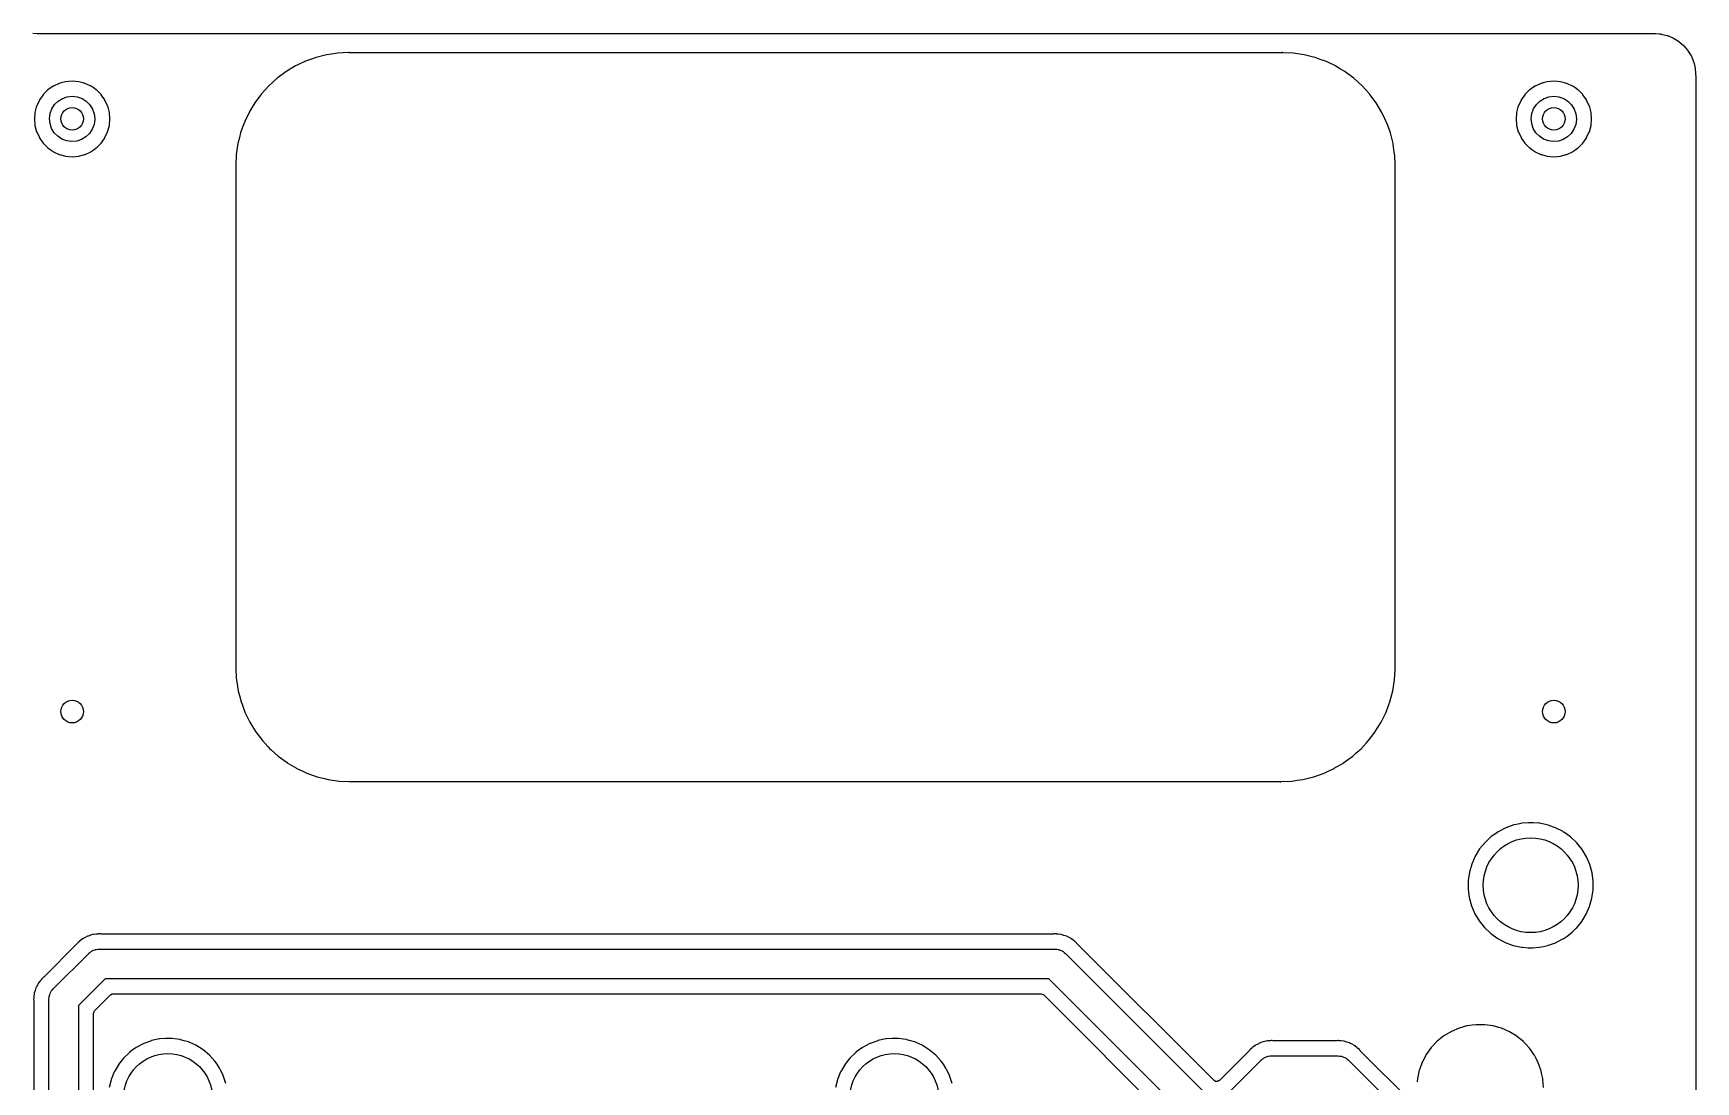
# Model space of a CAD drawing. Extents: x 3.43 to 6.79, y -5.81 to -1.74.
# Drawn here: x 4.585 to 6.794, y -3.135 to -1.742 of the extents above; entities that cross this region are included whole.
import ezdxf

# ---------------------------------------------------------------- set-up
doc = ezdxf.new("R2010")
doc.units = 0
doc.header["$MEASUREMENT"] = 0
doc.layers.add('BLACK', color=7, linetype='CONTINUOUS')

msp = doc.modelspace()

# ---------------------------------------------------------------- linework, layer by layer
at = {"layer": 'BLACK', "linetype": 'CONTINUOUS'}
for p, q in [((4.58494, -1.74218), (4.59077, -1.7423)), ((4.59077, -1.7423), (4.59145, -1.74239)), ((4.59145, -1.74239), (4.59179, -1.74243)), ((4.59179, -1.74243), (4.59213, -1.74251)), ((4.59213, -1.74251), (4.59249, -1.7425)), ((4.59249, -1.7425), (4.59457, -1.74242)), ((4.59249, -1.7425), (4.59249, -1.7425)), ((4.59457, -1.74242), (4.59476, -1.74242)), ((4.59476, -1.74242), (6.73719, -1.74242)), ((6.73719, -1.74242), (6.73795, -1.74248)), ((6.73795, -1.74248), (6.73853, -1.74257)), ((6.73853, -1.74257), (6.73853, -1.74257)), ((6.73853, -1.74257), (6.73888, -1.74262)), ((6.73888, -1.74262), (6.73944, -1.74255)), ((6.73944, -1.74255), (6.74047, -1.74252)), ((6.74047, -1.74252), (6.74571, -1.74294)), ((6.74571, -1.74294), (6.74734, -1.74306)), ((6.74734, -1.74306), (6.74811, -1.74319)), ((6.74811, -1.74319), (6.75574, -1.74502)), ((6.75574, -1.74502), (6.75648, -1.74526)), ((6.75648, -1.74526), (6.76373, -1.74826)), ((6.76373, -1.74826), (6.76442, -1.74861)), ((6.76442, -1.74861), (6.77111, -1.75271)), ((6.77111, -1.75271), (6.77174, -1.75317)), ((6.77174, -1.75317), (6.77771, -1.75827)), ((6.77771, -1.75827), (6.77826, -1.75882)), ((6.77826, -1.75882), (6.78336, -1.76478)), ((6.78336, -1.76478), (6.78381, -1.76541)), ((6.78381, -1.76541), (6.78791, -1.7721)), ((4.93382, -1.78566), (4.92118, -1.79323)), ((4.93703, -1.78414), (4.93382, -1.78566)), ((4.93799, -1.78369), (4.93703, -1.78414)), ((4.94714, -1.77935), (4.93799, -1.78369)), ((4.95773, -1.77557), (4.94714, -1.77935)), ((4.96091, -1.77443), (4.95773, -1.77557)), ((4.96102, -1.77439), (4.96091, -1.77443)), ((4.96091, -1.77443), (4.96091, -1.77443)), ((4.96114, -1.77436), (4.96102, -1.77439)), ((4.9752, -1.77084), (4.96114, -1.77436)), ((4.96114, -1.77436), (4.96114, -1.77436)), ((4.97532, -1.77081), (4.9752, -1.77084)), ((4.9752, -1.77084), (4.9752, -1.77084)), ((4.9899, -1.76864), (4.97532, -1.77081)), ((4.99002, -1.76864), (4.9899, -1.76864)), ((5.00411, -1.76795), (4.99002, -1.76864)), ((4.99002, -1.76864), (4.99002, -1.76864)), ((5.00424, -1.76793), (5.00411, -1.76795)), ((5.00443, -1.76792), (5.00424, -1.76793)), ((5.00424, -1.76793), (5.00424, -1.76793)), ((5.00462, -1.7679), (5.00443, -1.76792)), ((5.00481, -1.7679), (5.00462, -1.7679)), ((5.00488, -1.7679), (5.00481, -1.7679)), ((5.00481, -1.7679), (5.00481, -1.7679)), ((5.00512, -1.7679), (5.00488, -1.7679)), ((5.0053, -1.76793), (5.00512, -1.7679)), ((5.0059, -1.76803), (5.0053, -1.76793)), ((5.0053, -1.76793), (5.0053, -1.76793)), ((5.00672, -1.7681), (5.0059, -1.76803)), ((6.24283, -1.7681), (5.00672, -1.7681)), ((6.24353, -1.76805), (6.24283, -1.7681)), ((6.24405, -1.76798), (6.24353, -1.76805)), ((6.24462, -1.7679), (6.24405, -1.76798)), ((6.24481, -1.7679), (6.24462, -1.7679)), ((6.24486, -1.7679), (6.24481, -1.7679)), ((6.24481, -1.7679), (6.24481, -1.7679)), ((6.24512, -1.7679), (6.24486, -1.7679)), ((6.24531, -1.76793), (6.24512, -1.7679)), ((6.2455, -1.76795), (6.24531, -1.76793)), ((6.24577, -1.76798), (6.2455, -1.76795)), ((6.2455, -1.76795), (6.2455, -1.76795)), ((6.25922, -1.76864), (6.24577, -1.76798)), ((6.25934, -1.76864), (6.25922, -1.76864)), ((6.25922, -1.76864), (6.25922, -1.76864)), ((6.27392, -1.77081), (6.25934, -1.76864)), ((6.27404, -1.77084), (6.27392, -1.77081)), ((6.2881, -1.77436), (6.27404, -1.77084)), ((6.27404, -1.77084), (6.27404, -1.77084)), ((6.28811, -1.77436), (6.2881, -1.77436)), ((6.28822, -1.77439), (6.28811, -1.77436)), ((6.28834, -1.77443), (6.28822, -1.77439)), ((6.29516, -1.77687), (6.28834, -1.77443)), ((6.28834, -1.77443), (6.28834, -1.77443)), ((6.3021, -1.77935), (6.29516, -1.77687)), ((6.30513, -1.78079), (6.3021, -1.77935)), ((6.31532, -1.7856), (6.30513, -1.78079)), ((6.31543, -1.78566), (6.31532, -1.7856)), ((6.31532, -1.7856), (6.31532, -1.7856)), ((6.32003, -1.78842), (6.31543, -1.78566)), ((6.32796, -1.79317), (6.32003, -1.78842)), ((6.78791, -1.7721), (6.78827, -1.7728)), ((6.78827, -1.7728), (6.79127, -1.78005)), ((6.79127, -1.78005), (6.79151, -1.78079)), ((6.79151, -1.78079), (6.79334, -1.78842)), ((6.79334, -1.78842), (6.79346, -1.78919)), ((4.61969, -1.80887), (4.61215, -1.81239)), ((4.61989, -1.80878), (4.61969, -1.80887)), ((4.61969, -1.80887), (4.61969, -1.80887)), ((4.6201, -1.80872), (4.61989, -1.80878)), ((4.62269, -1.80803), (4.6201, -1.80872)), ((4.6201, -1.80872), (4.6201, -1.80872)), ((4.62834, -1.80651), (4.62269, -1.80803)), ((4.63706, -1.80575), (4.62834, -1.80651)), ((4.64578, -1.80651), (4.63706, -1.80575)), ((4.65144, -1.80803), (4.64578, -1.80651)), ((4.65403, -1.80872), (4.65144, -1.80803)), ((4.65424, -1.80878), (4.65403, -1.80872)), ((4.65403, -1.80872), (4.65403, -1.80872)), ((4.65443, -1.80887), (4.65424, -1.80878)), ((4.66197, -1.81239), (4.65443, -1.80887)), ((4.65443, -1.80887), (4.65443, -1.80887)), ((4.90934, -1.80201), (4.89841, -1.81191)), ((4.91073, -1.80098), (4.90934, -1.80201)), ((4.92108, -1.79331), (4.91073, -1.80098)), ((4.92118, -1.79323), (4.92108, -1.79331)), ((6.32797, -1.79317), (6.32796, -1.79317)), ((6.32807, -1.79323), (6.32797, -1.79317)), ((6.32817, -1.79331), (6.32807, -1.79323)), ((6.33852, -1.80098), (6.32817, -1.79331)), ((6.32817, -1.79331), (6.32817, -1.79331)), ((6.33991, -1.80201), (6.33852, -1.80098)), ((6.35083, -1.81191), (6.33991, -1.80201)), ((6.5882, -1.80887), (6.58066, -1.81239)), ((6.58839, -1.80878), (6.5882, -1.80887)), ((6.5882, -1.80887), (6.5882, -1.80887)), ((6.5886, -1.80872), (6.58839, -1.80878)), ((6.59119, -1.80803), (6.5886, -1.80872)), ((6.5886, -1.80872), (6.5886, -1.80872)), ((6.59685, -1.80651), (6.59119, -1.80803)), ((6.60557, -1.80575), (6.59685, -1.80651)), ((6.61429, -1.80651), (6.60557, -1.80575)), ((6.61994, -1.80803), (6.61429, -1.80651)), ((6.62253, -1.80872), (6.61994, -1.80803)), ((6.62274, -1.80878), (6.62253, -1.80872)), ((6.62253, -1.80872), (6.62253, -1.80872)), ((6.62294, -1.80887), (6.62274, -1.80878)), ((6.63048, -1.81239), (6.62294, -1.80887)), ((6.62294, -1.80887), (6.62294, -1.80887)), ((6.79346, -1.78919), (6.79398, -1.79578)), ((6.79396, -1.7968), (6.79391, -1.79715)), ((6.79391, -1.79715), (6.79395, -1.7975)), ((6.79395, -1.7975), (6.79395, -1.7975)), ((6.79395, -1.7975), (6.79407, -1.79839)), ((6.79398, -1.79578), (6.79396, -1.79645)), ((6.79396, -1.79645), (6.79396, -1.79645)), ((6.79396, -1.79645), (6.79396, -1.7968)), ((6.79407, -1.79839), (6.79411, -1.79904)), ((6.79411, -1.79904), (6.79411, -5.75786)), ((4.59349, -1.83105), (4.58997, -1.83859)), ((4.59358, -1.83086), (4.59349, -1.83105)), ((4.59349, -1.83105), (4.59349, -1.83105)), ((4.5937, -1.83068), (4.59358, -1.83086)), ((4.59847, -1.82386), (4.5937, -1.83068)), ((4.59848, -1.82386), (4.59847, -1.82386)), ((4.5986, -1.82369), (4.59848, -1.82386)), ((4.60479, -1.8175), (4.5986, -1.82369)), ((4.60497, -1.81737), (4.60479, -1.8175)), ((4.61178, -1.8126), (4.60497, -1.81737)), ((4.60497, -1.81737), (4.60497, -1.81737)), ((4.61196, -1.81248), (4.61178, -1.8126)), ((4.61178, -1.8126), (4.61178, -1.8126)), ((4.61215, -1.81239), (4.61196, -1.81248)), ((4.61215, -1.81239), (4.61215, -1.81239)), ((4.61381, -1.837), (4.61859, -1.83232)), ((4.61859, -1.83232), (4.62429, -1.82882)), ((4.62429, -1.82882), (4.63062, -1.82666)), ((4.63062, -1.82666), (4.63727, -1.82596)), ((4.63727, -1.82596), (4.64391, -1.82675)), ((4.64391, -1.82675), (4.65021, -1.829)), ((4.65021, -1.829), (4.65586, -1.83258)), ((4.65586, -1.83258), (4.66057, -1.83733)), ((4.66217, -1.81248), (4.66197, -1.81239)), ((4.66197, -1.81239), (4.66197, -1.81239)), ((4.66494, -1.81442), (4.66217, -1.81248)), ((4.66916, -1.81737), (4.66494, -1.81442)), ((4.66934, -1.8175), (4.66916, -1.81737)), ((4.66916, -1.81737), (4.66916, -1.81737)), ((4.67553, -1.82369), (4.66934, -1.8175)), ((4.67565, -1.82386), (4.67553, -1.82369)), ((4.68042, -1.83068), (4.67565, -1.82386)), ((4.67565, -1.82386), (4.67565, -1.82386)), ((4.68055, -1.83086), (4.68042, -1.83068)), ((4.68064, -1.83105), (4.68055, -1.83086)), ((4.68415, -1.83859), (4.68064, -1.83105)), ((4.68064, -1.83105), (4.68064, -1.83105)), ((4.88852, -1.82284), (4.87974, -1.83467)), ((4.89841, -1.81191), (4.88852, -1.82284)), ((6.36073, -1.82283), (6.35083, -1.81191)), ((6.3608, -1.82293), (6.36073, -1.82283)), ((6.36125, -1.82353), (6.3608, -1.82293)), ((6.3608, -1.82293), (6.3608, -1.82293)), ((6.36951, -1.83467), (6.36125, -1.82353)), ((6.56199, -1.83105), (6.55848, -1.83859)), ((6.56208, -1.83086), (6.56199, -1.83105)), ((6.56199, -1.83105), (6.56199, -1.83105)), ((6.56221, -1.83068), (6.56208, -1.83086)), ((6.56698, -1.82386), (6.56221, -1.83068)), ((6.5671, -1.82369), (6.56698, -1.82386)), ((6.56698, -1.82386), (6.56698, -1.82386)), ((6.57329, -1.8175), (6.5671, -1.82369)), ((6.57347, -1.81737), (6.57329, -1.8175)), ((6.58028, -1.8126), (6.57347, -1.81737)), ((6.57347, -1.81737), (6.57347, -1.81737)), ((6.58046, -1.81248), (6.58028, -1.8126)), ((6.58028, -1.8126), (6.58028, -1.8126)), ((6.58066, -1.81239), (6.58046, -1.81248)), ((6.58066, -1.81239), (6.58066, -1.81239)), ((6.58232, -1.837), (6.5871, -1.83232)), ((6.5871, -1.83232), (6.59279, -1.82882)), ((6.59279, -1.82882), (6.59912, -1.82666)), ((6.59912, -1.82666), (6.60578, -1.82596)), ((6.60578, -1.82596), (6.61242, -1.82675)), ((6.61242, -1.82675), (6.61872, -1.829)), ((6.61872, -1.829), (6.62437, -1.83258)), ((6.62437, -1.83258), (6.62908, -1.83733)), ((6.63067, -1.81248), (6.63048, -1.81239)), ((6.63048, -1.81239), (6.63048, -1.81239)), ((6.63345, -1.81442), (6.63067, -1.81248)), ((6.63766, -1.81737), (6.63345, -1.81442)), ((6.63784, -1.8175), (6.63766, -1.81737)), ((6.63766, -1.81737), (6.63766, -1.81737)), ((6.64403, -1.82369), (6.63784, -1.8175)), ((6.64415, -1.82386), (6.64403, -1.82369)), ((6.64893, -1.83068), (6.64415, -1.82386)), ((6.64415, -1.82386), (6.64415, -1.82386)), ((6.64905, -1.83086), (6.64893, -1.83068)), ((6.64914, -1.83105), (6.64905, -1.83086)), ((6.65266, -1.83859), (6.64914, -1.83105)), ((6.64914, -1.83105), (6.64914, -1.83105)), ((4.58762, -1.84724), (4.58685, -1.85596)), ((4.58941, -1.84056), (4.58762, -1.84724)), ((4.58982, -1.839), (4.58941, -1.84056)), ((4.58988, -1.83879), (4.58982, -1.839)), ((4.58982, -1.839), (4.58982, -1.839)), ((4.58997, -1.83859), (4.58988, -1.83879)), ((4.60707, -1.85554), (4.6079, -1.84891)), ((4.6079, -1.84891), (4.61019, -1.84262)), ((4.61019, -1.84262), (4.61381, -1.837)), ((4.66057, -1.83733), (4.66412, -1.843)), ((4.66412, -1.843), (4.66632, -1.84931)), ((4.66632, -1.84931), (4.66706, -1.85596)), ((4.68425, -1.83879), (4.68415, -1.83859)), ((4.6843, -1.839), (4.68425, -1.83879)), ((4.68472, -1.84056), (4.6843, -1.839)), ((4.6843, -1.839), (4.6843, -1.839)), ((4.68651, -1.84724), (4.68472, -1.84056)), ((4.68727, -1.85596), (4.68651, -1.84724)), ((4.87211, -1.84743), (4.86645, -1.85938)), ((4.87216, -1.84732), (4.87211, -1.84743)), ((4.87211, -1.84743), (4.87211, -1.84743)), ((4.87233, -1.84703), (4.87216, -1.84732)), ((4.87633, -1.84035), (4.87233, -1.84703)), ((4.87974, -1.83467), (4.87633, -1.84035)), ((6.37709, -1.84732), (6.36951, -1.83467)), ((6.37714, -1.84743), (6.37709, -1.84732)), ((6.38107, -1.85575), (6.37714, -1.84743)), ((6.37714, -1.84743), (6.37714, -1.84743)), ((6.55612, -1.84724), (6.55536, -1.85596)), ((6.55791, -1.84056), (6.55612, -1.84724)), ((6.55833, -1.839), (6.55791, -1.84056)), ((6.55838, -1.83879), (6.55833, -1.839)), ((6.55833, -1.839), (6.55833, -1.839)), ((6.55848, -1.83859), (6.55838, -1.83879)), ((6.57557, -1.85554), (6.57641, -1.84891)), ((6.57641, -1.84891), (6.5787, -1.84262)), ((6.5787, -1.84262), (6.58232, -1.837)), ((6.62908, -1.83733), (6.63262, -1.843)), ((6.63262, -1.843), (6.63482, -1.84931)), ((6.63482, -1.84931), (6.63557, -1.85596)), ((6.65275, -1.83879), (6.65266, -1.83859)), ((6.65281, -1.839), (6.65275, -1.83879)), ((6.65322, -1.84056), (6.65281, -1.839)), ((6.65281, -1.839), (6.65281, -1.839)), ((6.65501, -1.84724), (6.65322, -1.84056)), ((6.65578, -1.85596), (6.65501, -1.84724)), ((4.58685, -1.85596), (4.58762, -1.86468)), ((4.58762, -1.86468), (4.58988, -1.87313)), ((4.58988, -1.87313), (4.58997, -1.87333)), ((4.58997, -1.87333), (4.58997, -1.87333)), ((4.58997, -1.87333), (4.59349, -1.88087)), ((4.60772, -1.8622), (4.60707, -1.85554)), ((4.60983, -1.86854), (4.60772, -1.8622)), ((4.61329, -1.87426), (4.60983, -1.86854)), ((4.61794, -1.87908), (4.61329, -1.87426)), ((4.66004, -1.87524), (4.6552, -1.87986)), ((4.66375, -1.86967), (4.66004, -1.87524)), ((4.66612, -1.86342), (4.66375, -1.86967)), ((4.66705, -1.8568), (4.66612, -1.86342)), ((4.66706, -1.85596), (4.66705, -1.8568)), ((4.68064, -1.88087), (4.68415, -1.87333)), ((4.68415, -1.87333), (4.68425, -1.87313)), ((4.68415, -1.87333), (4.68415, -1.87333)), ((4.68425, -1.87313), (4.68651, -1.86468)), ((4.68651, -1.86468), (4.68727, -1.85596)), ((4.86086, -1.87464), (4.8593, -1.88087)), ((4.86089, -1.87452), (4.86086, -1.87464)), ((4.86086, -1.87464), (4.86086, -1.87464)), ((4.86093, -1.87441), (4.86089, -1.87452)), ((4.86353, -1.86714), (4.86093, -1.87441)), ((4.86093, -1.87441), (4.86093, -1.87441)), ((4.86586, -1.86064), (4.86353, -1.86714)), ((4.86645, -1.85938), (4.86586, -1.86064)), ((6.38118, -1.85596), (6.38107, -1.85575)), ((6.38339, -1.86064), (6.38118, -1.85596)), ((6.38484, -1.86468), (6.38339, -1.86064)), ((6.38793, -1.87333), (6.38484, -1.86468)), ((6.38836, -1.87452), (6.38793, -1.87333)), ((6.39194, -1.88882), (6.38836, -1.87452)), ((6.55536, -1.85596), (6.55612, -1.86468)), ((6.55612, -1.86468), (6.55838, -1.87313)), ((6.55838, -1.87313), (6.55848, -1.87333)), ((6.55848, -1.87333), (6.55848, -1.87333)), ((6.55848, -1.87333), (6.56199, -1.88087)), ((6.57622, -1.8622), (6.57557, -1.85554)), ((6.57833, -1.86854), (6.57622, -1.8622)), ((6.5818, -1.87426), (6.57833, -1.86854)), ((6.58644, -1.87908), (6.5818, -1.87426)), ((6.62855, -1.87524), (6.6237, -1.87986)), ((6.63225, -1.86967), (6.62855, -1.87524)), ((6.63462, -1.86342), (6.63225, -1.86967)), ((6.63556, -1.8568), (6.63462, -1.86342)), ((6.63557, -1.85596), (6.63556, -1.8568)), ((6.64914, -1.88087), (6.65266, -1.87333)), ((6.65266, -1.87333), (6.65275, -1.87313)), ((6.65266, -1.87333), (6.65266, -1.87333)), ((6.65275, -1.87313), (6.65501, -1.86468)), ((6.65501, -1.86468), (6.65578, -1.85596)), ((4.59349, -1.88087), (4.59349, -1.88087)), ((4.59349, -1.88087), (4.59358, -1.88107)), ((4.59358, -1.88107), (4.5937, -1.88124)), ((4.5937, -1.88124), (4.5937, -1.88124)), ((4.5937, -1.88124), (4.59428, -1.88206)), ((4.59428, -1.88206), (4.5986, -1.88824)), ((4.5986, -1.88824), (4.60479, -1.89442)), ((4.60479, -1.89442), (4.60497, -1.89455)), ((4.60497, -1.89455), (4.60497, -1.89455)), ((4.60497, -1.89455), (4.60795, -1.89664)), ((4.60795, -1.89664), (4.61196, -1.89944)), ((4.61196, -1.89944), (4.61215, -1.89954)), ((4.62354, -1.88274), (4.61794, -1.87908)), ((4.62981, -1.88507), (4.62354, -1.88274)), ((4.63643, -1.88595), (4.62981, -1.88507)), ((4.6431, -1.88535), (4.63643, -1.88595)), ((4.64946, -1.88328), (4.6431, -1.88535)), ((4.6552, -1.87986), (4.64946, -1.88328)), ((4.66197, -1.89954), (4.66217, -1.89944)), ((4.66217, -1.89944), (4.66618, -1.89664)), ((4.66618, -1.89664), (4.66916, -1.89455)), ((4.66916, -1.89455), (4.66934, -1.89442)), ((4.66916, -1.89455), (4.66916, -1.89455)), ((4.66934, -1.89442), (4.67553, -1.88824)), ((4.67553, -1.88824), (4.67985, -1.88206)), ((4.67985, -1.88206), (4.68042, -1.88124)), ((4.68042, -1.88124), (4.68055, -1.88107)), ((4.68042, -1.88124), (4.68042, -1.88124)), ((4.68055, -1.88107), (4.68064, -1.88087)), ((4.68064, -1.88087), (4.68064, -1.88087)), ((4.85731, -1.88882), (4.85514, -1.9034)), ((4.8593, -1.88087), (4.85731, -1.88882)), ((6.39196, -1.88894), (6.39194, -1.88882)), ((6.39261, -1.89338), (6.39196, -1.88894)), ((6.39196, -1.88894), (6.39196, -1.88894)), ((6.3941, -1.9034), (6.39261, -1.89338)), ((6.56199, -1.88087), (6.56199, -1.88087)), ((6.56199, -1.88087), (6.56208, -1.88107)), ((6.56208, -1.88107), (6.56221, -1.88124)), ((6.56221, -1.88124), (6.56221, -1.88124)), ((6.56221, -1.88124), (6.56278, -1.88206)), ((6.56278, -1.88206), (6.5671, -1.88824)), ((6.5671, -1.88824), (6.57329, -1.89442)), ((6.57329, -1.89442), (6.57347, -1.89455)), ((6.57347, -1.89455), (6.57347, -1.89455)), ((6.57347, -1.89455), (6.57645, -1.89664)), ((6.57645, -1.89664), (6.58046, -1.89944)), ((6.58046, -1.89944), (6.58066, -1.89954)), ((6.59204, -1.88274), (6.58644, -1.87908)), ((6.59831, -1.88507), (6.59204, -1.88274)), ((6.60494, -1.88595), (6.59831, -1.88507)), ((6.6116, -1.88535), (6.60494, -1.88595)), ((6.61796, -1.88328), (6.6116, -1.88535)), ((6.6237, -1.87986), (6.61796, -1.88328)), ((6.63048, -1.89954), (6.63067, -1.89944)), ((6.63067, -1.89944), (6.63468, -1.89664)), ((6.63468, -1.89664), (6.63766, -1.89455)), ((6.63766, -1.89455), (6.63784, -1.89442)), ((6.63766, -1.89455), (6.63766, -1.89455)), ((6.63784, -1.89442), (6.64403, -1.88824)), ((6.64403, -1.88824), (6.64835, -1.88206)), ((6.64835, -1.88206), (6.64893, -1.88124)), ((6.64893, -1.88124), (6.64905, -1.88107)), ((6.64893, -1.88124), (6.64893, -1.88124)), ((6.64905, -1.88107), (6.64914, -1.88087)), ((6.64914, -1.88087), (6.64914, -1.88087)), ((4.61215, -1.89954), (4.61215, -1.89954)), ((4.61215, -1.89954), (4.61969, -1.90305)), ((4.61969, -1.90305), (4.61989, -1.90314)), ((4.61989, -1.90314), (4.6201, -1.9032)), ((4.6201, -1.9032), (4.6201, -1.9032)), ((4.6201, -1.9032), (4.62084, -1.9034)), ((4.62084, -1.9034), (4.62834, -1.90541)), ((4.62834, -1.90541), (4.63706, -1.90617)), ((4.63706, -1.90617), (4.64578, -1.90541)), ((4.64578, -1.90541), (4.65328, -1.9034)), ((4.65328, -1.9034), (4.65403, -1.9032)), ((4.65403, -1.9032), (4.65424, -1.90314)), ((4.65403, -1.9032), (4.65403, -1.9032)), ((4.65424, -1.90314), (4.65443, -1.90305)), ((4.65443, -1.90305), (4.66197, -1.89954)), ((4.66197, -1.89954), (4.66197, -1.89954)), ((4.85443, -1.91744), (4.8544, -1.91763)), ((4.8544, -1.91763), (4.8544, -1.91812)), ((4.8544, -1.91812), (4.85449, -1.9188)), ((4.85445, -1.91725), (4.85443, -1.91744)), ((4.85448, -1.91697), (4.85445, -1.91725)), ((4.85445, -1.91725), (4.85445, -1.91725)), ((4.85514, -1.90352), (4.85448, -1.91697)), ((4.85449, -1.9188), (4.85455, -1.91921)), ((4.85455, -1.91921), (4.8546, -1.91991)), ((4.8546, -1.91991), (4.8546, -2.58428)), ((4.85514, -1.9034), (4.85514, -1.90352)), ((4.85514, -1.90352), (4.85514, -1.90352)), ((6.39411, -1.90352), (6.3941, -1.9034)), ((6.3948, -1.91764), (6.39411, -1.90352)), ((6.39411, -1.90352), (6.39411, -1.90352)), ((6.39464, -1.92022), (6.39471, -1.91939)), ((6.39464, -2.58459), (6.39464, -1.92022)), ((6.39471, -1.91939), (6.39474, -1.91921)), ((6.39474, -1.91921), (6.39484, -1.91861)), ((6.39481, -1.91774), (6.3948, -1.91764)), ((6.39482, -1.91793), (6.39481, -1.91774)), ((6.39481, -1.91774), (6.39481, -1.91774)), ((6.39485, -1.91812), (6.39482, -1.91793)), ((6.39484, -1.91861), (6.39485, -1.91812)), ((6.58066, -1.89954), (6.58066, -1.89954)), ((6.58066, -1.89954), (6.5882, -1.90305)), ((6.5882, -1.90305), (6.58839, -1.90314)), ((6.58839, -1.90314), (6.5886, -1.9032)), ((6.5886, -1.9032), (6.5886, -1.9032)), ((6.5886, -1.9032), (6.58935, -1.9034)), ((6.58935, -1.9034), (6.59685, -1.90541)), ((6.59685, -1.90541), (6.60557, -1.90617)), ((6.60557, -1.90617), (6.61429, -1.90541)), ((6.61429, -1.90541), (6.62179, -1.9034)), ((6.62179, -1.9034), (6.62253, -1.9032)), ((6.62253, -1.9032), (6.62274, -1.90314)), ((6.62253, -1.9032), (6.62253, -1.9032)), ((6.62274, -1.90314), (6.62294, -1.90305)), ((6.62294, -1.90305), (6.63048, -1.89954)), ((6.63048, -1.89954), (6.63048, -1.89954)), ((4.85445, -2.58565), (4.8544, -2.586)), ((4.8544, -2.586), (4.8544, -2.58649)), ((4.8544, -2.58649), (4.85443, -2.58668)), ((4.85443, -2.58668), (4.85444, -2.58683)), ((4.85444, -2.58683), (4.85446, -2.58705)), ((4.85455, -2.58504), (4.85445, -2.58565)), ((4.85446, -2.58705), (4.8552, -2.59858)), ((4.8546, -2.58428), (4.85455, -2.58504)), ((4.8552, -2.59858), (4.85536, -2.60125)), ((4.85536, -2.60125), (4.85773, -2.61585)), ((6.39152, -2.61585), (6.39388, -2.60125)), ((6.39388, -2.60125), (6.39474, -2.58767)), ((6.39468, -2.58522), (6.39464, -2.58459)), ((6.39485, -2.58649), (6.39468, -2.58522)), ((6.39474, -2.58767), (6.39478, -2.58737)), ((6.39478, -2.58737), (6.3948, -2.58718)), ((6.39478, -2.58737), (6.39478, -2.58737)), ((6.3948, -2.58718), (6.39483, -2.58699)), ((6.39483, -2.58699), (6.39485, -2.58649)), ((4.85773, -2.61585), (4.85776, -2.61597)), ((4.85776, -2.61597), (4.85776, -2.61597)), ((4.85776, -2.61597), (4.85933, -2.62192)), ((4.85933, -2.62192), (4.8615, -2.63016)), ((6.38775, -2.63016), (6.39152, -2.61585)), ((4.8615, -2.63016), (4.86154, -2.63027)), ((4.86154, -2.63027), (4.86154, -2.63027)), ((4.86154, -2.63027), (4.86279, -2.63362)), ((4.86279, -2.63362), (4.86664, -2.64402)), ((4.86664, -2.64402), (4.87311, -2.65733)), ((6.37614, -2.65733), (6.3826, -2.64402)), ((6.3826, -2.64402), (6.38628, -2.63411)), ((6.38628, -2.63411), (6.3877, -2.63027)), ((6.3877, -2.63027), (6.38775, -2.63016)), ((6.3877, -2.63027), (6.3877, -2.63027)), ((4.87311, -2.65733), (4.88083, -2.66994)), ((4.88083, -2.66994), (4.88975, -2.68174)), ((6.3595, -2.68174), (6.36659, -2.67236)), ((6.36659, -2.67236), (6.36834, -2.67004)), ((6.36834, -2.67004), (6.36841, -2.66994)), ((6.36834, -2.67004), (6.36834, -2.67004)), ((6.36841, -2.66994), (6.37614, -2.65733)), ((4.88975, -2.68174), (4.88983, -2.68183)), ((4.88983, -2.68183), (4.88983, -2.68183)), ((4.88983, -2.68183), (4.89727, -2.68991)), ((4.89727, -2.68991), (4.89976, -2.69262)), ((4.89976, -2.69262), (4.89985, -2.6927)), ((4.89985, -2.6927), (4.89985, -2.6927)), ((4.89985, -2.6927), (4.90145, -2.69413)), ((4.90145, -2.69413), (4.91079, -2.70248)), ((6.3431, -2.69833), (6.34948, -2.69262)), ((6.34948, -2.69262), (6.35613, -2.6854)), ((6.35613, -2.6854), (6.35942, -2.68183)), ((6.35942, -2.68183), (6.3595, -2.68174)), ((6.35942, -2.68183), (6.35942, -2.68183)), ((4.91079, -2.70248), (4.91089, -2.70255)), ((4.91089, -2.70255), (4.91089, -2.70255)), ((4.91089, -2.70255), (4.92263, -2.71115)), ((4.92263, -2.71115), (4.92263, -2.71115)), ((4.92263, -2.71115), (4.92272, -2.71122)), ((4.92272, -2.71122), (4.92283, -2.71128)), ((4.92283, -2.71128), (4.92283, -2.71128)), ((4.92283, -2.71128), (4.93534, -2.7187)), ((6.3139, -2.7187), (6.32642, -2.71128)), ((6.32642, -2.71128), (6.32652, -2.71122)), ((6.32642, -2.71128), (6.32642, -2.71128)), ((6.32652, -2.71122), (6.32662, -2.71115)), ((6.32662, -2.71115), (6.33293, -2.70652)), ((6.32662, -2.71115), (6.32662, -2.71115)), ((6.33293, -2.70652), (6.33845, -2.70248)), ((6.33845, -2.70248), (6.33854, -2.7024)), ((6.33854, -2.7024), (6.3431, -2.69833)), ((6.33854, -2.7024), (6.33854, -2.7024)), ((4.93534, -2.7187), (4.93534, -2.7187)), ((4.93534, -2.7187), (4.93545, -2.71876)), ((4.93545, -2.71876), (4.93556, -2.71881)), ((4.93556, -2.71881), (4.93556, -2.71881)), ((4.93556, -2.71881), (4.94444, -2.72297)), ((4.94444, -2.72297), (4.94884, -2.72503)), ((4.94884, -2.72503), (4.94896, -2.72507)), ((4.94896, -2.72507), (4.94896, -2.72507)), ((4.94896, -2.72507), (4.96267, -2.72992)), ((4.96267, -2.72992), (4.96267, -2.72992)), ((4.96267, -2.72992), (4.96278, -2.72996)), ((4.96278, -2.72996), (4.9722, -2.7323)), ((4.9722, -2.7323), (4.97702, -2.7335)), ((4.97702, -2.7335), (4.97702, -2.7335)), ((4.97702, -2.7335), (4.97714, -2.73352)), ((4.97714, -2.73352), (4.99177, -2.73568)), ((4.99177, -2.73568), (5.00537, -2.73634)), ((5.00537, -2.73634), (5.00567, -2.73637)), ((5.00567, -2.73637), (5.00567, -2.73637)), ((5.00567, -2.73637), (5.00586, -2.73638)), ((5.00586, -2.73638), (5.00605, -2.73642)), ((5.00605, -2.73642), (5.0063, -2.73642)), ((5.0063, -2.73642), (5.00635, -2.73642)), ((5.00635, -2.73642), (5.00635, -2.73642)), ((5.00635, -2.73642), (5.00655, -2.73642)), ((5.00655, -2.73642), (5.00763, -2.73627)), ((5.00763, -2.73627), (5.00834, -2.73622)), ((5.00834, -2.73622), (6.2406, -2.73622)), ((6.2406, -2.73622), (6.24142, -2.73629)), ((6.24142, -2.73629), (6.2422, -2.73642)), ((6.2422, -2.73642), (6.24245, -2.73642)), ((6.24245, -2.73642), (6.24251, -2.73642)), ((6.24251, -2.73642), (6.24251, -2.73642)), ((6.24251, -2.73642), (6.2427, -2.73642)), ((6.2427, -2.73642), (6.24289, -2.7364)), ((6.24289, -2.7364), (6.24308, -2.73638)), ((6.24308, -2.73638), (6.2432, -2.73637)), ((6.24308, -2.73638), (6.24308, -2.73638)), ((6.2432, -2.73637), (6.25747, -2.73568)), ((6.25747, -2.73568), (6.25759, -2.73566)), ((6.25759, -2.73566), (6.26479, -2.7346)), ((6.25759, -2.73566), (6.25759, -2.73566)), ((6.26479, -2.7346), (6.2721, -2.73353)), ((6.2721, -2.73353), (6.28646, -2.72997)), ((6.28646, -2.72997), (6.28657, -2.72993)), ((6.28657, -2.72993), (6.30029, -2.72507)), ((6.28657, -2.72993), (6.28657, -2.72993)), ((6.30029, -2.72507), (6.3004, -2.72503)), ((6.30029, -2.72507), (6.30029, -2.72507)), ((6.3004, -2.72503), (6.30477, -2.72298)), ((6.30477, -2.72298), (6.31369, -2.71881)), ((6.31369, -2.71881), (6.3138, -2.71876)), ((6.31369, -2.71881), (6.31369, -2.71881)), ((6.3138, -2.71876), (6.3139, -2.7187)), ((6.3139, -2.7187), (6.3139, -2.7187)), ((6.53156, -2.80294), (6.52789, -2.80552)), ((6.5317, -2.80284), (6.53156, -2.80294)), ((6.53156, -2.80294), (6.53156, -2.80294)), ((6.54176, -2.79765), (6.5317, -2.80284)), ((6.55243, -2.79388), (6.54176, -2.79765)), ((6.55797, -2.79273), (6.55243, -2.79388)), ((6.56335, -2.79161), (6.55797, -2.79273)), ((6.56351, -2.79158), (6.56335, -2.79161)), ((6.56335, -2.79161), (6.56335, -2.79161)), ((6.56368, -2.79157), (6.56351, -2.79158)), ((6.57187, -2.79101), (6.56368, -2.79157)), ((6.56368, -2.79157), (6.56368, -2.79157)), ((6.57196, -2.791), (6.57187, -2.79101)), ((6.57187, -2.79101), (6.57187, -2.79101)), ((6.57808, -2.791), (6.57196, -2.791)), ((6.57818, -2.79101), (6.57808, -2.791)), ((6.58574, -2.79161), (6.57818, -2.79101)), ((6.57818, -2.79101), (6.57818, -2.79101)), ((6.58696, -2.7917), (6.58574, -2.79161)), ((6.59802, -2.79411), (6.58696, -2.7917)), ((6.60865, -2.798), (6.59802, -2.79411)), ((6.61688, -2.80236), (6.60865, -2.798)), ((6.61779, -2.80284), (6.61688, -2.80236)), ((6.61865, -2.8033), (6.61779, -2.80284)), ((6.62784, -2.8099), (6.61865, -2.8033)), ((6.50698, -2.82582), (6.50107, -2.83547)), ((6.51415, -2.81706), (6.50698, -2.82582)), ((6.52244, -2.80935), (6.51415, -2.81706)), ((6.52789, -2.80552), (6.52244, -2.80935)), ((6.63605, -2.8177), (6.62784, -2.8099)), ((6.64313, -2.82653), (6.63605, -2.8177)), ((6.64894, -2.83624), (6.64313, -2.82653)), ((6.49652, -2.84583), (6.49342, -2.85672)), ((6.50107, -2.83547), (6.49652, -2.84583)), ((6.65338, -2.84665), (6.64894, -2.83624)), ((6.65637, -2.85757), (6.65338, -2.84665)), ((6.49182, -2.86809), (6.49176, -2.87907)), ((6.49342, -2.85672), (6.49182, -2.86792)), ((6.49182, -2.86792), (6.49182, -2.86809)), ((6.49182, -2.86809), (6.49182, -2.86809)), ((6.65784, -2.86879), (6.65637, -2.85757)), ((6.65779, -2.87941), (6.65784, -2.86896)), ((6.65784, -2.86896), (6.65784, -2.86879)), ((6.65784, -2.86896), (6.65784, -2.86896)), ((6.49176, -2.87907), (6.49176, -2.87924)), ((6.49176, -2.87924), (6.49324, -2.89046)), ((6.49324, -2.89046), (6.49623, -2.90138)), ((6.65309, -2.9022), (6.65619, -2.89132)), ((6.65619, -2.89132), (6.65779, -2.88011)), ((6.65779, -2.88011), (6.65779, -2.87941)), ((6.49623, -2.90138), (6.50067, -2.91179)), ((6.50067, -2.91179), (6.50648, -2.9215)), ((6.64263, -2.92222), (6.64854, -2.91256)), ((6.64854, -2.91256), (6.65309, -2.9022)), ((6.50648, -2.9215), (6.51356, -2.93034)), ((6.51356, -2.93034), (6.52177, -2.93813)), ((6.62717, -2.93868), (6.63025, -2.93581)), ((6.63025, -2.93581), (6.63533, -2.93109)), ((6.63533, -2.93109), (6.63546, -2.93097)), ((6.63533, -2.93109), (6.63533, -2.93109)), ((6.63546, -2.93097), (6.64263, -2.92222)), ((4.64341, -2.95193), (4.59939, -2.99595)), ((4.64373, -2.95158), (4.64341, -2.95193)), ((4.64472, -2.95038), (4.64373, -2.95158)), ((4.64488, -2.95019), (4.64472, -2.95038)), ((4.64472, -2.95038), (4.64472, -2.95038)), ((4.6462, -2.94911), (4.64488, -2.95019)), ((4.64637, -2.94897), (4.6462, -2.94911)), ((4.6464, -2.94894), (4.64637, -2.94897)), ((4.6465, -2.94884), (4.6464, -2.94894)), ((4.64804, -2.94761), (4.6465, -2.94884)), ((4.64807, -2.94758), (4.64804, -2.94761)), ((4.65091, -2.94527), (4.64807, -2.94758)), ((4.6511, -2.94517), (4.65091, -2.94527)), ((4.65126, -2.94504), (4.6511, -2.94517)), ((4.6517, -2.94481), (4.65126, -2.94504)), ((4.65451, -2.94335), (4.6517, -2.94481)), ((4.65456, -2.94333), (4.65451, -2.94335)), ((4.65757, -2.94173), (4.65456, -2.94333)), ((4.65779, -2.94161), (4.65757, -2.94173)), ((4.65757, -2.94173), (4.65757, -2.94173)), ((4.65799, -2.94155), (4.65779, -2.94161)), ((4.65818, -2.94146), (4.65799, -2.94155)), ((4.6617, -2.94043), (4.65818, -2.94146)), ((4.66174, -2.94042), (4.6617, -2.94043)), ((4.66425, -2.93966), (4.66174, -2.94042)), ((4.66501, -2.93943), (4.66425, -2.93966)), ((4.66524, -2.93936), (4.66501, -2.93943)), ((4.66501, -2.93943), (4.66501, -2.93943)), ((4.66545, -2.93934), (4.66524, -2.93936)), ((4.66565, -2.93928), (4.66545, -2.93934)), ((4.66564, -2.96044), (4.66747, -2.95961)), ((4.66838, -2.93905), (4.66565, -2.93928)), ((4.66747, -2.95961), (4.66825, -2.95949)), ((4.66825, -2.95949), (4.669, -2.95922)), ((4.6693, -2.93897), (4.66838, -2.93905)), ((4.669, -2.95922), (4.671, -2.9591)), ((4.66935, -2.93896), (4.6693, -2.93897)), ((4.67015, -2.93888), (4.66935, -2.93896)), ((4.67103, -2.9388), (4.67015, -2.93888)), ((4.671, -2.9591), (4.67299, -2.95881)), ((4.67115, -2.9388), (4.67103, -2.9388)), ((4.67125, -2.93879), (4.67115, -2.9388)), ((4.67144, -2.93878), (4.67125, -2.93879)), ((4.6727, -2.93867), (4.67144, -2.93878)), ((4.67341, -2.93861), (4.6727, -2.93867)), ((4.67299, -2.95881), (5.94287, -2.95881)), ((4.67365, -2.93863), (4.67341, -2.93861)), ((4.67489, -2.93877), (4.67365, -2.93863)), ((4.67365, -2.93863), (4.67365, -2.93863)), ((4.67543, -2.9388), (4.67489, -2.93877)), ((5.94075, -2.9388), (4.67543, -2.9388)), ((5.94122, -2.93877), (5.94075, -2.9388)), ((5.94135, -2.93876), (5.94122, -2.93877)), ((5.94301, -2.9386), (5.94135, -2.93876)), ((5.94287, -2.95881), (5.94311, -2.95882)), ((5.94325, -2.93863), (5.94301, -2.9386)), ((5.94311, -2.95882), (5.9451, -2.95913)), ((5.94355, -2.93866), (5.94325, -2.93863)), ((5.94325, -2.93863), (5.94325, -2.93863)), ((5.94471, -2.93878), (5.94355, -2.93866)), ((5.94493, -2.93879), (5.94471, -2.93878)), ((5.94497, -2.9388), (5.94493, -2.93879)), ((5.94511, -2.9388), (5.94497, -2.9388)), ((5.9451, -2.95913), (5.9471, -2.95927)), ((5.94525, -2.93881), (5.94511, -2.9388)), ((5.94575, -2.93887), (5.94525, -2.93881)), ((5.94525, -2.93881), (5.94525, -2.93881)), ((5.94707, -2.93902), (5.94575, -2.93887)), ((5.94712, -2.93902), (5.94707, -2.93902)), ((5.9471, -2.95927), (5.94784, -2.95955)), ((5.95076, -2.93939), (5.94712, -2.93902)), ((5.94784, -2.95955), (5.94863, -2.95968)), ((5.95096, -2.93945), (5.95076, -2.93939)), ((5.95117, -2.93947), (5.95096, -2.93945)), ((5.95466, -2.94058), (5.95117, -2.93947)), ((5.9547, -2.9406), (5.95466, -2.94058)), ((5.95821, -2.94167), (5.9547, -2.9406)), ((5.95839, -2.94177), (5.95821, -2.94167)), ((5.95859, -2.94183), (5.95839, -2.94177)), ((5.9588, -2.94195), (5.95859, -2.94183)), ((5.9618, -2.94359), (5.9588, -2.94195)), ((5.9588, -2.94195), (5.9588, -2.94195)), ((5.96185, -2.94362), (5.9618, -2.94359)), ((5.96507, -2.94535), (5.96185, -2.94362)), ((5.96523, -2.94548), (5.96507, -2.94535)), ((5.96541, -2.94558), (5.96523, -2.94548)), ((5.96822, -2.94794), (5.96541, -2.94558)), ((5.96825, -2.94796), (5.96822, -2.94794)), ((5.96956, -2.94904), (5.96825, -2.94796)), ((5.96965, -2.94913), (5.96956, -2.94904)), ((5.96972, -2.94919), (5.96965, -2.94913)), ((5.96987, -2.94932), (5.96972, -2.94919)), ((5.97138, -2.95059), (5.96987, -2.94932)), ((5.97153, -2.95077), (5.97138, -2.95059)), ((5.97231, -2.95175), (5.97153, -2.95077)), ((5.97267, -2.95215), (5.97231, -2.95175)), ((6.15413, -3.13361), (5.97267, -2.95215)), ((6.52177, -2.93813), (6.53096, -2.94473)), ((6.53096, -2.94473), (6.53111, -2.94481)), ((6.53111, -2.94481), (6.53111, -2.94481)), ((6.53111, -2.94481), (6.532, -2.94528)), ((6.532, -2.94528), (6.54096, -2.95003)), ((6.54096, -2.95003), (6.55159, -2.95392)), ((6.55159, -2.95392), (6.56265, -2.95633)), ((6.56265, -2.95633), (6.56377, -2.95642)), ((6.56377, -2.95642), (6.57143, -2.95702)), ((6.57143, -2.95702), (6.57143, -2.95702)), ((6.57143, -2.95702), (6.57153, -2.95703)), ((6.57153, -2.95703), (6.57765, -2.95703)), ((6.57765, -2.95703), (6.57773, -2.95702)), ((6.57773, -2.95702), (6.58593, -2.95646)), ((6.57773, -2.95702), (6.57773, -2.95702)), ((6.58593, -2.95646), (6.5861, -2.95645)), ((6.58593, -2.95646), (6.58593, -2.95646)), ((6.5861, -2.95645), (6.58626, -2.95642)), ((6.58626, -2.95642), (6.59164, -2.9553)), ((6.58626, -2.95642), (6.58626, -2.95642)), ((6.59164, -2.9553), (6.59718, -2.95416)), ((6.59718, -2.95416), (6.60785, -2.95038)), ((6.60785, -2.95038), (6.61684, -2.94574)), ((6.61684, -2.94574), (6.61776, -2.94526)), ((6.61776, -2.94526), (6.61791, -2.94519)), ((6.61776, -2.94526), (6.61776, -2.94526)), ((6.61791, -2.94519), (6.61804, -2.94509)), ((6.61804, -2.94509), (6.62321, -2.94146)), ((6.61804, -2.94509), (6.61804, -2.94509)), ((6.62321, -2.94146), (6.62717, -2.93868)), ((4.61183, -3.01182), (4.65907, -2.96458)), ((4.65907, -2.96458), (4.65924, -2.96441)), ((4.65924, -2.96441), (4.66087, -2.96323)), ((4.66087, -2.96323), (4.66239, -2.96192)), ((4.66239, -2.96192), (4.66311, -2.96159)), ((4.66311, -2.96159), (4.66375, -2.96112)), ((4.66375, -2.96112), (4.66564, -2.96044)), ((5.94863, -2.95968), (5.95045, -2.96053)), ((5.95045, -2.96053), (5.95233, -2.96123)), ((5.95233, -2.96123), (5.95296, -2.96171)), ((5.95296, -2.96171), (5.95368, -2.96205)), ((5.95368, -2.96205), (5.95519, -2.96338)), ((5.95519, -2.96338), (5.95679, -2.96458)), ((5.95679, -2.96458), (6.1557, -3.16349)), ((4.59259, -3.00355), (4.59137, -3.00583)), ((4.59273, -3.00339), (4.59259, -3.00355)), ((4.59283, -3.0032), (4.59273, -3.00339)), ((4.59518, -3.0004), (4.59283, -3.0032)), ((4.59521, -3.00036), (4.59518, -3.0004)), ((4.59629, -2.99905), (4.59521, -3.00036)), ((4.59637, -2.99897), (4.59629, -2.99905)), ((4.59644, -2.9989), (4.59637, -2.99897)), ((4.59656, -2.99875), (4.59644, -2.9989)), ((4.59768, -2.99743), (4.59656, -2.99875)), ((4.59783, -2.99724), (4.59768, -2.99743)), ((4.599, -2.9963), (4.59783, -2.99724)), ((4.59939, -2.99595), (4.599, -2.9963)), ((4.68115, -2.99819), (4.64543, -3.0339)), ((5.93472, -2.99819), (4.68115, -2.99819)), ((6.12783, -3.1913), (5.93472, -2.99819)), ((4.58602, -3.02391), (4.58585, -3.0256)), ((4.58585, -3.0256), (4.58587, -3.02585)), ((4.58587, -3.02585), (4.58602, -3.0274)), ((4.58604, -3.02369), (4.58602, -3.02391)), ((4.58626, -3.02155), (4.58604, -3.02351)), ((4.58604, -3.02351), (4.58604, -3.02365)), ((4.58604, -3.02365), (4.58604, -3.02369)), ((4.58627, -3.0215), (4.58626, -3.02155)), ((4.58659, -3.01832), (4.58627, -3.0215)), ((4.58664, -3.01786), (4.58659, -3.01832)), ((4.5867, -3.01766), (4.58664, -3.01786)), ((4.58672, -3.01745), (4.5867, -3.01766)), ((4.58783, -3.01396), (4.58672, -3.01745)), ((4.58784, -3.01391), (4.58783, -3.01396)), ((4.58891, -3.01041), (4.58784, -3.01391)), ((4.58901, -3.01023), (4.58891, -3.01041)), ((4.58908, -3.01003), (4.58901, -3.01023)), ((4.58919, -3.00981), (4.58908, -3.01003)), ((4.59084, -3.00682), (4.58919, -3.00981)), ((4.58919, -3.00981), (4.58919, -3.00981)), ((4.59087, -3.00677), (4.59084, -3.00682)), ((4.59137, -3.00583), (4.59087, -3.00677)), ((4.60606, -3.0255), (4.60637, -3.02352)), ((4.60606, -3.02574), (4.60606, -3.0255)), ((4.60606, -3.38401), (4.60606, -3.02574)), ((4.60637, -3.02352), (4.60652, -3.02152)), ((4.60652, -3.02152), (4.6068, -3.02077)), ((4.6068, -3.02077), (4.60692, -3.01999)), ((4.60692, -3.01999), (4.60778, -3.01817)), ((4.60778, -3.01817), (4.60848, -3.01629)), ((4.60848, -3.01629), (4.60896, -3.01566)), ((4.60896, -3.01566), (4.6093, -3.01494)), ((4.6093, -3.01494), (4.61062, -3.01343)), ((4.61062, -3.01343), (4.61183, -3.01182)), ((4.66691, -3.04074), (4.68799, -3.01966)), ((4.68799, -3.01966), (4.69044, -3.01832)), ((4.69044, -3.01832), (4.69149, -3.0182)), ((4.69149, -3.0182), (5.92437, -3.0182)), ((5.92437, -3.0182), (5.92705, -3.01899)), ((5.92705, -3.01899), (5.92788, -3.01966)), ((5.92788, -3.01966), (6.10672, -3.19849)), ((4.58602, -3.0274), (4.58604, -3.02787)), ((4.58604, -3.02787), (4.58604, -3.33979)), ((4.64543, -3.0339), (4.64543, -3.37586)), ((4.66545, -3.04425), (4.66624, -3.04156)), ((4.66545, -3.36551), (4.66545, -3.04425)), ((4.66624, -3.04156), (4.66691, -3.04074)), ((6.46941, -3.06825), (6.45958, -3.07413)), ((6.46957, -3.06818), (6.46941, -3.06825)), ((6.47979, -3.06382), (6.46957, -3.06818)), ((6.46957, -3.06818), (6.46957, -3.06818)), ((6.47995, -3.06375), (6.47979, -3.06382)), ((6.49017, -3.06096), (6.47995, -3.06375)), ((6.49083, -3.06078), (6.49017, -3.06096)), ((6.49099, -3.06073), (6.49083, -3.06078)), ((6.49083, -3.06078), (6.49083, -3.06078)), ((6.49718, -3.05992), (6.49099, -3.06073)), ((6.50218, -3.05926), (6.49718, -3.05992)), ((6.50235, -3.05924), (6.50218, -3.05926)), ((6.50218, -3.05926), (6.50218, -3.05926)), ((6.50252, -3.05924), (6.50235, -3.05924)), ((6.50776, -3.05927), (6.50252, -3.05924)), ((6.50252, -3.05924), (6.50252, -3.05924)), ((6.5138, -3.0593), (6.50776, -3.05927)), ((6.51397, -3.05932), (6.5138, -3.0593)), ((6.52497, -3.06089), (6.51397, -3.05932)), ((6.52514, -3.06091), (6.52497, -3.06089)), ((6.52497, -3.06089), (6.52497, -3.06089)), ((6.5326, -3.06304), (6.52514, -3.06091)), ((6.53599, -3.064), (6.5326, -3.06304)), ((6.53615, -3.06405), (6.53599, -3.064)), ((6.53599, -3.064), (6.53599, -3.064)), ((6.54098, -3.06617), (6.53615, -3.06405)), ((6.54649, -3.06858), (6.54098, -3.06617)), ((6.54664, -3.06865), (6.54649, -3.06858)), ((6.54649, -3.06858), (6.54649, -3.06858)), ((6.5564, -3.07464), (6.54664, -3.06865)), ((4.72218, -3.08953), (4.7165, -3.09366)), ((4.72232, -3.08943), (4.72218, -3.08953)), ((4.72218, -3.08953), (4.72218, -3.08953)), ((4.73209, -3.08423), (4.72232, -3.08943)), ((4.73225, -3.08418), (4.73209, -3.08423)), ((4.74231, -3.08051), (4.73225, -3.08418)), ((4.73225, -3.08418), (4.73225, -3.08418)), ((4.74248, -3.08045), (4.74231, -3.08051)), ((4.74231, -3.08051), (4.74231, -3.08051)), ((4.75329, -3.07815), (4.74248, -3.08045)), ((4.75347, -3.07814), (4.75329, -3.07815)), ((4.76148, -3.07758), (4.75347, -3.07814)), ((4.75347, -3.07814), (4.75347, -3.07814)), ((4.76157, -3.07757), (4.76148, -3.07758)), ((4.76148, -3.07758), (4.76148, -3.07758)), ((4.76986, -3.07757), (4.76157, -3.07757)), ((4.77658, -3.07852), (4.76986, -3.07757)), ((4.78064, -3.07909), (4.77658, -3.07852)), ((4.78081, -3.07911), (4.78064, -3.07909)), ((4.78064, -3.07909), (4.78064, -3.07909)), ((4.78097, -3.07916), (4.78081, -3.07911)), ((4.78578, -3.08054), (4.78097, -3.07916)), ((4.78097, -3.07916), (4.78097, -3.07916)), ((4.79144, -3.08216), (4.78578, -3.08054)), ((4.7916, -3.08223), (4.79144, -3.08216)), ((4.79359, -3.08312), (4.7916, -3.08223)), ((4.7916, -3.08223), (4.7916, -3.08223)), ((4.80154, -3.08666), (4.79359, -3.08312)), ((4.81092, -3.09252), (4.80154, -3.08666)), ((5.68714, -3.08953), (5.68146, -3.09366)), ((5.68728, -3.08943), (5.68714, -3.08953)), ((5.68714, -3.08953), (5.68714, -3.08953)), ((5.69705, -3.08423), (5.68728, -3.08943)), ((5.69721, -3.08418), (5.69705, -3.08423)), ((5.70728, -3.08051), (5.69721, -3.08418)), ((5.69721, -3.08418), (5.69721, -3.08418)), ((5.70744, -3.08045), (5.70728, -3.08051)), ((5.70728, -3.08051), (5.70728, -3.08051)), ((5.71826, -3.07815), (5.70744, -3.08045)), ((5.71843, -3.07814), (5.71826, -3.07815)), ((5.72644, -3.07758), (5.71843, -3.07814)), ((5.71843, -3.07814), (5.71843, -3.07814)), ((5.72653, -3.07757), (5.72644, -3.07758)), ((5.72644, -3.07758), (5.72644, -3.07758)), ((5.73482, -3.07757), (5.72653, -3.07757)), ((5.74154, -3.07852), (5.73482, -3.07757)), ((5.7456, -3.07909), (5.74154, -3.07852)), ((5.74577, -3.07911), (5.7456, -3.07909)), ((5.7456, -3.07909), (5.7456, -3.07909)), ((5.74593, -3.07916), (5.74577, -3.07911)), ((5.75074, -3.08054), (5.74593, -3.07916)), ((5.74593, -3.07916), (5.74593, -3.07916)), ((5.7564, -3.08216), (5.75074, -3.08054)), ((5.75656, -3.08223), (5.7564, -3.08216)), ((5.75855, -3.08312), (5.75656, -3.08223)), ((5.75656, -3.08223), (5.75656, -3.08223)), ((5.7665, -3.08666), (5.75855, -3.08312)), ((5.77588, -3.09252), (5.7665, -3.08666)), ((6.20256, -3.09192), (6.20141, -3.09331)), ((6.20388, -3.09085), (6.20256, -3.09192)), ((6.20405, -3.0907), (6.20388, -3.09085)), ((6.20408, -3.09067), (6.20405, -3.0907)), ((6.20417, -3.09058), (6.20408, -3.09067)), ((6.20572, -3.08934), (6.20417, -3.09058)), ((6.20575, -3.08932), (6.20572, -3.08934)), ((6.20859, -3.087), (6.20575, -3.08932)), ((6.20878, -3.0869), (6.20859, -3.087)), ((6.20894, -3.08677), (6.20878, -3.0869)), ((6.20929, -3.08659), (6.20894, -3.08677)), ((6.21219, -3.08509), (6.20929, -3.08659)), ((6.21223, -3.08506), (6.21219, -3.08509)), ((6.21525, -3.08346), (6.21223, -3.08506)), ((6.21547, -3.08335), (6.21525, -3.08346)), ((6.21567, -3.08329), (6.21547, -3.08335)), ((6.21585, -3.08319), (6.21567, -3.08329)), ((6.21609, -3.08312), (6.21585, -3.08319)), ((6.21937, -3.08217), (6.21609, -3.08312)), ((6.21609, -3.08312), (6.21609, -3.08312)), ((6.21942, -3.08215), (6.21937, -3.08217)), ((6.22292, -3.0811), (6.21942, -3.08215)), ((6.22313, -3.08107), (6.22292, -3.0811)), ((6.22333, -3.08102), (6.22313, -3.08107)), ((6.22523, -3.08085), (6.22333, -3.08102)), ((6.22698, -3.0807), (6.22523, -3.08085)), ((6.22703, -3.08069), (6.22698, -3.0807)), ((6.22824, -3.08057), (6.22703, -3.08069)), ((6.22871, -3.08053), (6.22824, -3.08057)), ((6.22883, -3.08053), (6.22871, -3.08053)), ((6.22893, -3.08052), (6.22883, -3.08053)), ((6.22912, -3.08051), (6.22893, -3.08052)), ((6.23005, -3.08043), (6.22912, -3.08051)), ((6.23109, -3.08034), (6.23005, -3.08043)), ((6.23133, -3.08036), (6.23109, -3.08034)), ((6.23257, -3.0805), (6.23133, -3.08036)), ((6.23133, -3.08036), (6.23133, -3.08036)), ((6.2331, -3.08053), (6.23257, -3.0805)), ((6.31654, -3.08053), (6.2331, -3.08053)), ((6.317, -3.08051), (6.31654, -3.08053)), ((6.31714, -3.08049), (6.317, -3.08051)), ((6.3188, -3.08034), (6.31714, -3.08049)), ((6.31904, -3.08036), (6.3188, -3.08034)), ((6.31934, -3.08039), (6.31904, -3.08036)), ((6.31904, -3.08036), (6.31904, -3.08036)), ((6.3205, -3.08051), (6.31934, -3.08039)), ((6.32072, -3.08053), (6.3205, -3.08051)), ((6.32076, -3.08053), (6.32072, -3.08053)), ((6.3209, -3.08053), (6.32076, -3.08053)), ((6.32103, -3.08054), (6.3209, -3.08053)), ((6.32154, -3.0806), (6.32103, -3.08054)), ((6.32103, -3.08054), (6.32103, -3.08054)), ((6.32286, -3.08075), (6.32154, -3.0806)), ((6.3229, -3.08075), (6.32286, -3.08075)), ((6.32655, -3.08112), (6.3229, -3.08075)), ((6.32675, -3.08118), (6.32655, -3.08112)), ((6.32696, -3.08121), (6.32675, -3.08118)), ((6.33045, -3.08232), (6.32696, -3.08121)), ((6.33049, -3.08233), (6.33045, -3.08232)), ((6.33399, -3.0834), (6.33049, -3.08233)), ((6.33418, -3.0835), (6.33399, -3.0834)), ((6.33438, -3.08356), (6.33418, -3.0835)), ((6.33459, -3.08368), (6.33438, -3.08356)), ((6.33759, -3.08533), (6.33459, -3.08368)), ((6.33459, -3.08368), (6.33459, -3.08368)), ((6.33763, -3.08535), (6.33759, -3.08533)), ((6.34086, -3.08708), (6.33763, -3.08535)), ((6.34102, -3.08721), (6.34086, -3.08708)), ((6.3412, -3.08731), (6.34102, -3.08721)), ((6.34401, -3.08967), (6.3412, -3.08731)), ((6.34404, -3.0897), (6.34401, -3.08967)), ((6.34535, -3.09077), (6.34404, -3.0897)), ((6.34544, -3.09086), (6.34535, -3.09077)), ((6.34551, -3.09092), (6.34544, -3.09086)), ((6.34565, -3.09105), (6.34551, -3.09092)), ((6.34717, -3.09232), (6.34565, -3.09105)), ((6.44276, -3.0896), (6.43608, -3.0989)), ((6.45065, -3.08129), (6.44276, -3.0896)), ((6.45958, -3.07413), (6.45065, -3.08129)), ((6.55654, -3.07474), (6.5564, -3.07464)), ((6.56514, -3.08178), (6.55654, -3.07474)), ((6.56527, -3.08189), (6.56514, -3.08178)), ((6.56514, -3.08178), (6.56514, -3.08178)), ((6.56538, -3.08201), (6.56527, -3.08189)), ((6.56847, -3.08534), (6.56538, -3.08201)), ((6.56538, -3.08201), (6.56538, -3.08201)), ((6.57306, -3.09028), (6.56847, -3.08534)), ((6.57531, -3.09348), (6.57306, -3.09028)), ((4.69852, -3.11247), (4.69404, -3.12023)), ((4.69861, -3.11232), (4.69852, -3.11247)), ((4.69852, -3.11247), (4.69852, -3.11247)), ((4.70542, -3.10361), (4.69861, -3.11232)), ((4.71281, -3.09647), (4.70542, -3.10361)), ((4.71325, -3.09605), (4.71281, -3.09647)), ((4.71337, -3.09593), (4.71325, -3.09605)), ((4.71325, -3.09605), (4.71325, -3.09605)), ((4.7165, -3.09366), (4.71337, -3.09593)), ((4.81939, -3.09963), (4.81092, -3.09252)), ((4.82679, -3.10785), (4.81939, -3.09963)), ((4.82952, -3.1119), (4.82679, -3.10785)), ((4.83288, -3.11687), (4.82952, -3.1119)), ((5.66348, -3.11247), (5.659, -3.12023)), ((5.66357, -3.11232), (5.66348, -3.11247)), ((5.66348, -3.11247), (5.66348, -3.11247)), ((5.67038, -3.10361), (5.66357, -3.11232)), ((5.67778, -3.09647), (5.67038, -3.10361)), ((5.67821, -3.09605), (5.67778, -3.09647)), ((5.67833, -3.09593), (5.67821, -3.09605)), ((5.67821, -3.09605), (5.67821, -3.09605)), ((5.68146, -3.09366), (5.67833, -3.09593)), ((5.78435, -3.09963), (5.77588, -3.09252)), ((5.79175, -3.10785), (5.78435, -3.09963)), ((5.79449, -3.1119), (5.79175, -3.10785)), ((5.79784, -3.11687), (5.79449, -3.1119)), ((6.20109, -3.09366), (6.16417, -3.13058)), ((6.17675, -3.14631), (6.21675, -3.10631)), ((6.20141, -3.09331), (6.20109, -3.09366)), ((6.21675, -3.10631), (6.21692, -3.10614)), ((6.21692, -3.10614), (6.21854, -3.10496)), ((6.21854, -3.10496), (6.22006, -3.10365)), ((6.22006, -3.10365), (6.22079, -3.10332)), ((6.22079, -3.10332), (6.22143, -3.10285)), ((6.22143, -3.10285), (6.22332, -3.10217)), ((6.22332, -3.10217), (6.22514, -3.10134)), ((6.22514, -3.10134), (6.22593, -3.10123)), ((6.22593, -3.10123), (6.22668, -3.10096)), ((6.22668, -3.10096), (6.22868, -3.10083)), ((6.22868, -3.10083), (6.23067, -3.10055)), ((6.23067, -3.10055), (6.31866, -3.10055)), ((6.31866, -3.10055), (6.3189, -3.10055)), ((6.3189, -3.10055), (6.32089, -3.10086)), ((6.32089, -3.10086), (6.32289, -3.10101)), ((6.32289, -3.10101), (6.32363, -3.10129)), ((6.32363, -3.10129), (6.32442, -3.10141)), ((6.32442, -3.10141), (6.32623, -3.10226)), ((6.32623, -3.10226), (6.32811, -3.10297)), ((6.32811, -3.10297), (6.32875, -3.10344)), ((6.32875, -3.10344), (6.32947, -3.10378)), ((6.32947, -3.10378), (6.33097, -3.10511)), ((6.33097, -3.10511), (6.33258, -3.10631)), ((6.33258, -3.10631), (6.40345, -3.17718)), ((6.34732, -3.09251), (6.34717, -3.09232)), ((6.3481, -3.09348), (6.34732, -3.09251)), ((6.34846, -3.09388), (6.3481, -3.09348)), ((6.4161, -3.16152), (6.34846, -3.09388)), ((6.43066, -3.10918), (6.42698, -3.11923)), ((6.43072, -3.10902), (6.43066, -3.10918)), ((6.43066, -3.10918), (6.43066, -3.10918)), ((6.43134, -3.10785), (6.43072, -3.10902)), ((6.43575, -3.09951), (6.43134, -3.10785)), ((6.43608, -3.0989), (6.43575, -3.09951)), ((6.57912, -3.0989), (6.57531, -3.09348)), ((6.57965, -3.09965), (6.57912, -3.0989)), ((6.57973, -3.0998), (6.57965, -3.09965)), ((6.58207, -3.10434), (6.57973, -3.0998)), ((6.57973, -3.0998), (6.57973, -3.0998)), ((6.5849, -3.10983), (6.58207, -3.10434)), ((6.58872, -3.12062), (6.5849, -3.10983)), ((4.6889, -3.13232), (4.68635, -3.14255)), ((4.68894, -3.13215), (4.6889, -3.13232)), ((4.6889, -3.13232), (4.6889, -3.13232)), ((4.69308, -3.1219), (4.68894, -3.13215)), ((4.69404, -3.12023), (4.69308, -3.1219)), ((4.83297, -3.11702), (4.83288, -3.11687)), ((4.83288, -3.11687), (4.83288, -3.11687)), ((4.83424, -3.11962), (4.83297, -3.11702)), ((4.83757, -3.12644), (4.83424, -3.11962)), ((4.83782, -3.12696), (4.83757, -3.12644)), ((4.84124, -3.13747), (4.83782, -3.12696)), ((5.65386, -3.13232), (5.65131, -3.14255)), ((5.6539, -3.13215), (5.65386, -3.13232)), ((5.65386, -3.13232), (5.65386, -3.13232)), ((5.65804, -3.1219), (5.6539, -3.13215)), ((5.659, -3.12023), (5.65804, -3.1219)), ((5.79794, -3.11702), (5.79784, -3.11687)), ((5.79784, -3.11687), (5.79784, -3.11687)), ((5.7992, -3.11962), (5.79794, -3.11702)), ((5.80253, -3.12644), (5.7992, -3.11962)), ((5.80278, -3.12696), (5.80253, -3.12644)), ((5.8062, -3.13747), (5.80278, -3.12696)), ((6.15591, -3.13475), (6.15413, -3.13361)), ((6.1587, -3.13494), (6.15591, -3.13475)), ((6.16115, -3.1336), (6.1587, -3.13494)), ((6.1612, -3.13356), (6.16115, -3.1336)), ((6.16121, -3.13354), (6.1612, -3.13355)), ((6.1612, -3.13355), (6.1612, -3.13356)), ((6.16257, -3.13218), (6.16121, -3.13354)), ((6.16414, -3.13061), (6.16257, -3.13218)), ((6.16257, -3.13218), (6.16257, -3.13218)), ((6.16257, -3.13218), (6.16257, -3.13218)), ((6.16416, -3.13059), (6.16414, -3.13061)), ((6.16417, -3.13058), (6.16416, -3.13059)), ((6.16416, -3.13059), (6.16416, -3.13059)), ((6.42434, -3.13096), (6.42401, -3.1352)), ((6.42678, -3.11977), (6.42434, -3.13096)), ((6.42698, -3.11923), (6.42678, -3.11977)), ((6.58938, -3.1238), (6.58872, -3.12062)), ((6.59079, -3.13058), (6.58938, -3.1238)), ((6.59105, -3.13184), (6.59079, -3.13058)), ((6.59106, -3.13201), (6.59105, -3.13184)), ((6.59179, -3.14272), (6.59106, -3.13201)), ((6.59106, -3.13201), (6.59106, -3.13201))]:
    msp.add_line(p, q, dxfattribs=at)
at = {"layer": 'BLACK'}
for centre, radius in [((4.63706, -1.85596), 0.015), ((6.60557, -1.85596), 0.015), ((4.63706, -2.64336), 0.015), ((6.60557, -2.64336), 0.015), ((6.5748, -2.87402), 0.06299), ((4.76433, -3.15665), 0.05906), ((5.72929, -3.15665), 0.05906)]:
    msp.add_circle(centre, radius, dxfattribs=at)

doc.saveas('drawing.dxf')
